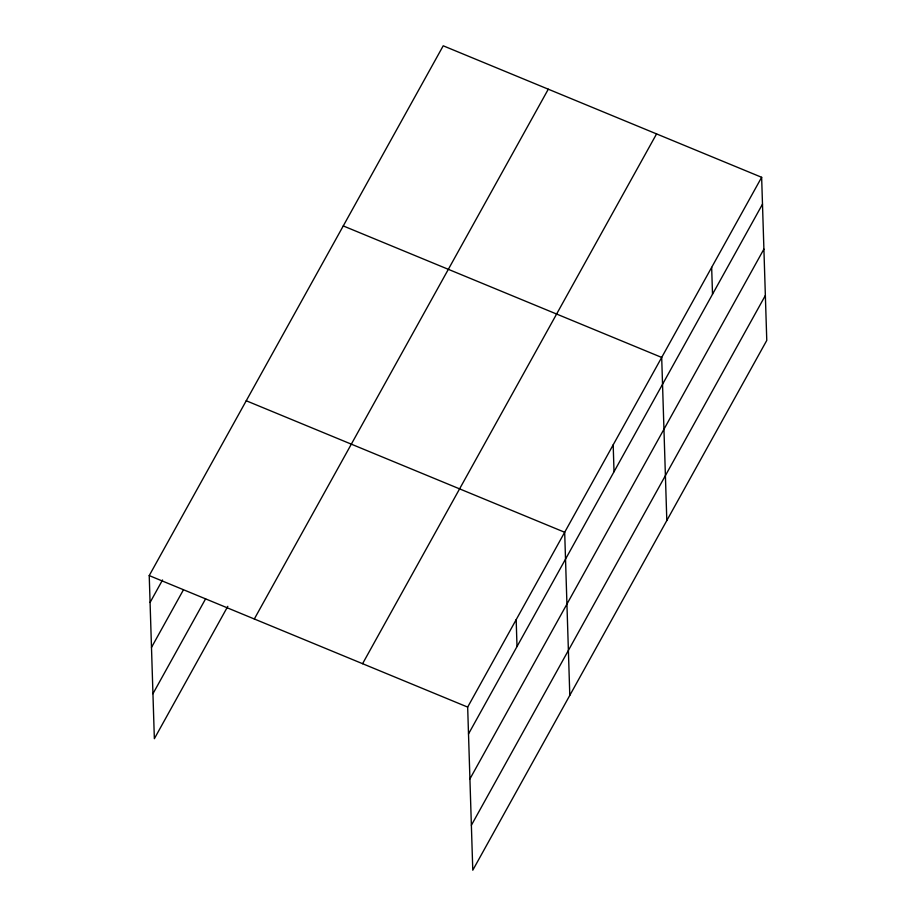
<?xml version="1.0" encoding="UTF-8"?>
<svg xmlns="http://www.w3.org/2000/svg" width="916" height="916" viewBox="0 0 916 916"><rect width="100%" height="100%" fill="white"/><g stroke="black" fill="none" stroke-linecap="round" stroke-linejoin="round"><path stroke-width="1.37" d="M227.809 606.323L154.357 738.697L149.228 575.591L443.218 45.8L761.643 177.303L766.772 340.409L472.782 870.2L467.664 707.095L761.643 177.303M150.075 602.465L162.544 579.977M151.484 647.417L183.36 589.973M152.938 693.733L205.608 598.824M254.316 618.987L548.295 89.196M362.576 663.699L656.566 133.908M468.5 733.968L762.49 204.176M469.919 778.921L763.898 249.129M471.374 825.247L765.364 295.456M343.26 225.931L661.696 357.435L666.814 520.54M246.244 400.761L564.68 532.265L569.798 695.37M149.228 575.591L467.664 707.095M711.663 267.369L712.511 294.242M613.182 444.855L614.029 471.717M516.166 619.685L517.013 646.547"/></g></svg>
